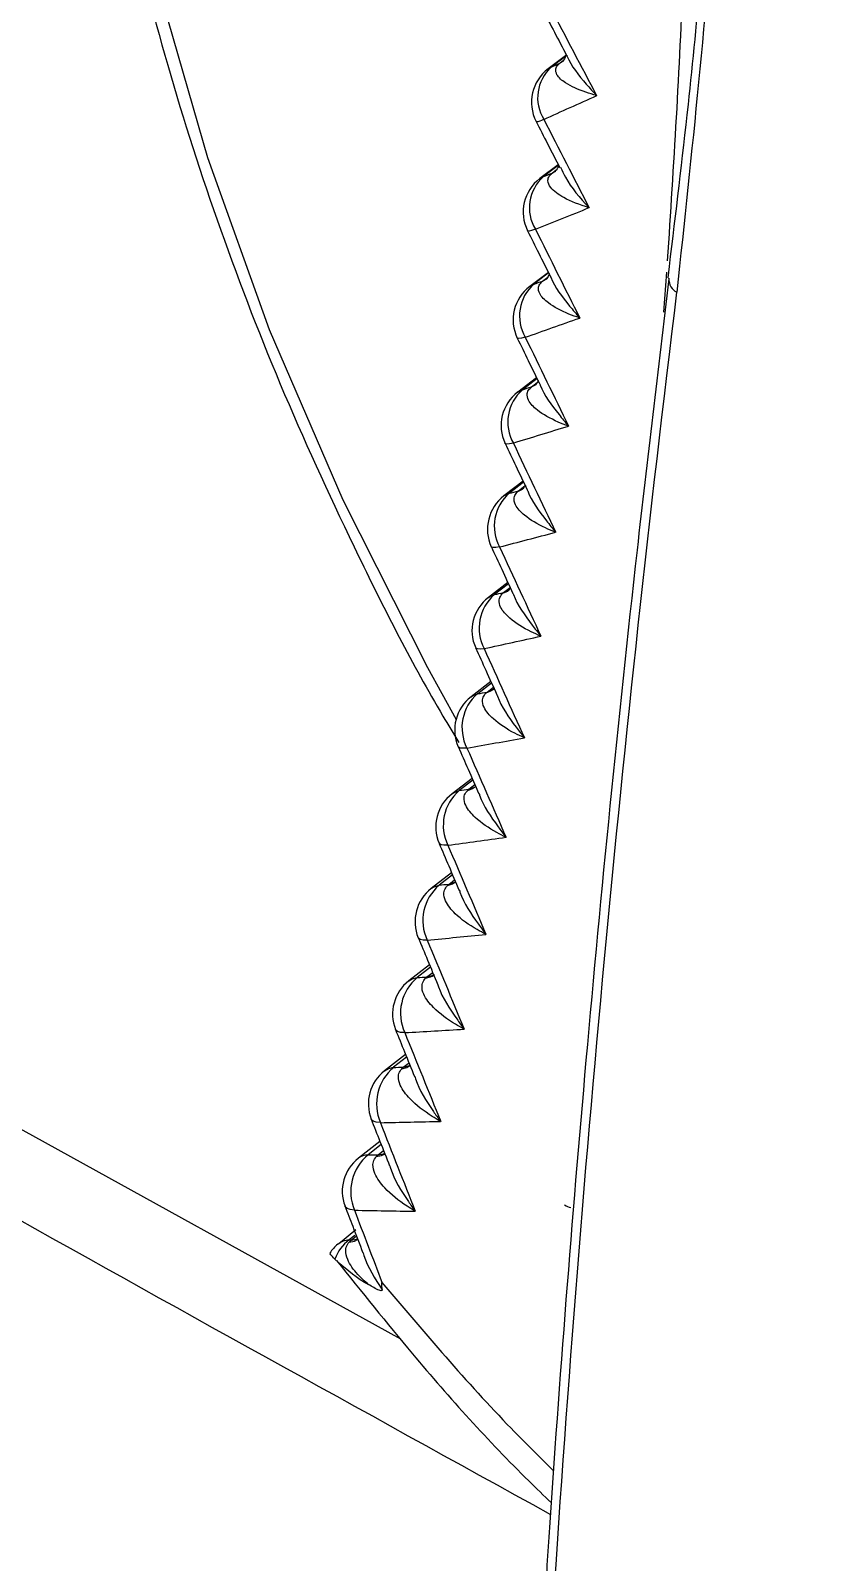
# Model space of a CAD drawing. Extents: x 14.8 to 109.8, y 1.6 to 86.6.
# Drawn here: x 72.897 to 73.458, y 3.986 to 5.085 of the extents above; entities that cross this region are included whole.
import ezdxf

# ---------------------------------------------------------------- set-up
doc = ezdxf.new("R2010")
doc.units = 0
doc.header["$MEASUREMENT"] = 0
doc.layers.add('OBJECT', color=7, linetype='CONTINUOUS')

msp = doc.modelspace()

# ---------------------------------------------------------------- linework, layer by layer
at = {"layer": 'OBJECT'}
for p, q in [((73.2812, 5.0673), (73.2689, 5.058)), ((73.2812, 5.0669), (73.271, 5.0593)), ((73.2689, 5.058), (73.271, 5.0593)), ((73.2772, 5.0621), (73.2775, 5.0623)), ((73.2775, 5.0623), (73.2797, 5.064)), ((73.2775, 5.0623), (73.2797, 5.0636)), ((73.2761, 4.9892), (73.2629, 4.9793)), ((73.2654, 4.9807), (73.2629, 4.9793)), ((73.276, 4.9887), (73.2654, 4.9807)), ((73.2717, 4.9832), (73.2747, 4.9855)), ((73.2717, 4.9832), (73.2743, 4.9847)), ((73.3556, 4.9162), (73.3547, 4.9082)), ((73.269, 4.912), (73.2556, 4.9019)), ((73.2556, 4.9019), (73.2585, 4.9035)), ((73.2692, 4.9116), (73.2585, 4.9035)), ((73.2648, 4.9057), (73.2678, 4.9074)), ((73.2648, 4.9057), (73.2649, 4.9058)), ((73.2649, 4.9058), (73.2686, 4.9085)), ((73.2649, 4.9058), (73.2679, 4.9074)), ((73.3519, 4.8834), (73.354, 4.9121)), ((73.3555, 4.9074), (73.3556, 4.908)), ((73.2606, 4.8363), (73.247, 4.826)), ((73.2609, 4.8358), (73.2504, 4.8278)), ((73.2566, 4.8295), (73.2569, 4.8298)), ((73.2569, 4.8298), (73.2619, 4.8336)), ((73.2509, 4.7621), (73.2371, 4.7516)), ((73.2512, 4.7614), (73.241, 4.7535)), ((73.2471, 4.7549), (73.2475, 4.7553)), ((73.2475, 4.7553), (73.2524, 4.759)), ((73.24, 4.6894), (73.226, 4.6787)), ((73.2404, 4.6886), (73.2303, 4.6808)), ((73.2363, 4.6818), (73.2369, 4.6823)), ((73.2369, 4.6823), (73.2416, 4.6859)), ((73.2278, 4.6184), (73.2136, 4.6075)), ((73.2282, 4.6173), (73.2183, 4.6097)), ((73.2243, 4.6103), (73.225, 4.6109)), ((73.225, 4.6109), (73.2296, 4.6144)), ((73.2299, 4.6135), (73.2294, 4.6128)), ((73.2143, 4.5489), (73.1999, 4.5378)), ((73.2149, 4.5477), (73.2051, 4.5402)), ((73.2111, 4.5403), (73.2119, 4.5411)), ((73.2119, 4.5411), (73.2163, 4.5445)), ((73.1996, 4.4812), (73.185, 4.4699)), ((73.2002, 4.4797), (73.1906, 4.4723)), ((73.1975, 4.4729), (73.2017, 4.4762)), ((73.201, 4.4737), (73.2026, 4.4749)), ((73.1966, 4.4721), (73.1975, 4.4729)), ((72.5994, 4.4581), (73.1628, 4.1467)), ((73.1837, 4.4152), (73.1688, 4.4036)), ((73.1844, 4.4135), (73.1749, 4.4061)), ((73.1818, 4.4065), (73.186, 4.4097)), ((73.1855, 4.4071), (73.1872, 4.4083)), ((73.1808, 4.4055), (73.1818, 4.4065)), ((73.1665, 4.3509), (73.1513, 4.3391)), ((73.1673, 4.3489), (73.1579, 4.3416)), ((73.1638, 4.3406), (73.1649, 4.3418)), ((73.1649, 4.3418), (73.169, 4.3449)), ((73.1481, 4.2884), (73.1327, 4.2763)), ((73.149, 4.2862), (73.1397, 4.2789)), ((73.1455, 4.2775), (73.1468, 4.2788)), ((73.1468, 4.2788), (73.1507, 4.2818)), ((73.1309, 4.2251), (73.1184, 4.2146)), ((73.1302, 4.221), (73.1261, 4.2177)), ((73.1274, 4.2176), (73.1313, 4.2206)), ((73.126, 4.2162), (73.1274, 4.2176)), ((73.1261, 4.2177), (73.1274, 4.2176))]:
    msp.add_line(p, q, dxfattribs=at)
at = {"layer": 'OBJECT', "flags": 128}
for points in [[(73.4577, 6.1538), (73.3743, 6.1483), (73.2961, 6.1301), (73.2239, 6.0994), (73.1586, 6.0566), (73.1008, 6.0022), (73.0511, 5.9367), (73.01, 5.8608), (72.978, 5.7753), (72.9555, 5.6811), (72.9426, 5.5792), (72.9395, 5.4707), (72.9463, 5.3567), (72.9628, 5.2386), (72.9889, 5.1174), (73.0243, 4.9945), (73.0686, 4.8711), (73.1214, 4.7487), (73.1822, 4.6285), (73.2028, 4.5913)], [(73.2597, 4.943), (73.257, 4.9421), (73.2552, 4.9417), (73.2542, 4.9418), (73.2541, 4.9419)], [(73.2524, 4.8655), (73.2497, 4.8648), (73.2478, 4.8645), (73.2468, 4.8647), (73.2467, 4.8648)], [(73.247, 4.826), (73.2471, 4.8261), (73.2504, 4.8278)], [(73.2569, 4.8298), (73.2602, 4.8315), (73.2603, 4.8316)], [(73.2439, 4.7895), (73.2411, 4.7889), (73.2392, 4.7887), (73.2381, 4.789), (73.238, 4.7892)], [(73.2371, 4.7516), (73.2376, 4.752), (73.241, 4.7535)], [(73.2471, 4.7549), (73.2504, 4.7565), (73.2512, 4.7571)], [(73.2475, 4.7553), (73.2509, 4.7569), (73.2514, 4.7572)], [(73.234, 4.715), (73.2313, 4.7145), (73.2293, 4.7145), (73.2282, 4.7149), (73.2281, 4.7151)], [(73.2363, 4.6818), (73.2398, 4.6833), (73.2409, 4.6842)], [(73.2369, 4.6823), (73.2403, 4.6838), (73.2412, 4.6844)], [(73.226, 4.6787), (73.2269, 4.6794), (73.2303, 4.6808)], [(73.2229, 4.642), (73.2201, 4.6417), (73.2181, 4.6418), (73.217, 4.6423), (73.2168, 4.6426)], [(73.2136, 4.6075), (73.2149, 4.6083), (73.2183, 4.6097)], [(73.2243, 4.6103), (73.2278, 4.6117), (73.2294, 4.6128)], [(73.225, 4.6109), (73.2285, 4.6122), (73.2298, 4.6131)], [(73.2106, 4.5707), (73.2077, 4.5705), (73.2057, 4.5707), (73.2045, 4.5713), (73.2043, 4.5716)], [(73.1999, 4.5378), (73.2016, 4.5389), (73.2051, 4.5402)], [(73.2111, 4.5403), (73.2146, 4.5416), (73.2166, 4.543)], [(73.2119, 4.5411), (73.2154, 4.5423), (73.2171, 4.5434)], [(73.1969, 4.5009), (73.1941, 4.5009), (73.192, 4.5012), (73.1908, 4.502), (73.1906, 4.5023)], [(73.1966, 4.4721), (73.2001, 4.4732), (73.201, 4.4737)], [(73.1975, 4.4729), (73.2011, 4.4741), (73.2024, 4.4748)], [(73.185, 4.4699), (73.187, 4.4712), (73.1906, 4.4723)], [(73.182, 4.4329), (73.1791, 4.4329), (73.177, 4.4334), (73.1758, 4.4343), (73.1756, 4.4346)], [(73.1818, 4.4065), (73.1855, 4.4075), (73.1867, 4.4081)], [(73.1688, 4.4036), (73.1713, 4.4051), (73.1749, 4.4061)], [(73.1808, 4.4055), (73.1844, 4.4065), (73.1855, 4.4071)], [(73.1659, 4.3665), (73.1629, 4.3667), (73.1608, 4.3673), (73.1595, 4.3683), (73.1593, 4.3687)], [(73.1513, 4.3391), (73.1543, 4.3407), (73.1579, 4.3416)], [(73.1638, 4.3406), (73.1674, 4.3415), (73.1697, 4.3428)], [(73.1649, 4.3418), (73.1687, 4.3426), (73.1698, 4.3431)], [(73.1485, 4.3019), (73.1455, 4.3022), (73.1433, 4.3029), (73.142, 4.304), (73.1418, 4.3045)], [(73.1455, 4.2775), (73.1492, 4.2783), (73.1518, 4.2796)], [(73.1468, 4.2788), (73.1506, 4.2796), (73.1516, 4.28)], [(73.1298, 4.239), (73.1268, 4.2395), (73.1246, 4.2403), (73.1233, 4.2416), (73.1231, 4.242)], [(73.126, 4.2162), (73.1298, 4.2169), (73.1326, 4.2182)], [(73.1274, 4.2176), (73.1313, 4.2182), (73.1321, 4.2186)]]:
    msp.add_lwpolyline(points, dxfattribs=at)
at = {"layer": 'OBJECT'}
for centre, radius, start, end in [((73.2869, 5.034), 0.03, 126.8442, 207.134), ((73.2907, 5.0374), 0.0294, 131.8549, 211.9021), ((73.2607, 5.0293), 0.00896, 266.791, 303.8584), ((73.2809, 4.9553), 0.03, 126.9677, 206.5443), ((73.2853, 4.9584), 0.0299, 131.6878, 211.0585), ((73.2787, 4.8808), 0.0304, 131.5009, 210.2265), ((73.3659, 4.907), 0.0104, 178.0199, 242.5643), ((73.2737, 4.878), 0.03, 127.0867, 205.9606), ((89.4153, 2.9111), 16.1767, 172.9456, 176.35435), ((73.2651, 4.8021), 0.03, 127.2013, 205.3823), ((73.2707, 4.8046), 0.0308, 131.2983, 209.4007), ((73.2553, 4.7277), 0.03, 127.3114, 204.8085), ((73.2615, 4.73), 0.0313, 131.0796, 208.5841), ((73.2442, 4.6549), 0.03, 127.4169, 204.2383), ((73.251, 4.6568), 0.0317, 130.8471, 207.7714), ((73.2318, 4.5837), 0.03, 127.5178, 203.671), ((73.2392, 4.5853), 0.0322, 130.6023, 206.9633), ((73.2262, 4.5153), 0.0326, 130.3457, 206.1565), ((73.2182, 4.5141), 0.03, 127.6141, 203.1056), ((73.2033, 4.4461), 0.03, 127.7058, 202.5413), ((73.2119, 4.447), 0.033, 130.078, 205.352), ((73.1872, 4.3799), 0.03, 127.7927, 201.9771), ((73.1963, 4.3804), 0.0334, 129.8033, 204.5449), ((73.1795, 4.3155), 0.0338, 129.5202, 203.7366), ((73.1698, 4.3154), 0.03, 127.875, 201.4121), ((73.1511, 4.2527), 0.03, 127.9526, 200.8454), ((73.1614, 4.2524), 0.0342, 129.2313, 202.9236), ((73.1402, 4.2665), 0.0124, 92.395, 127.5045), ((73.2873, 4.2531), 0.0122, 236.97, 259.7721), ((73.137, 4.1915), 0.03, 129.6071, 145.8282), ((73.1433, 4.1941), 0.0292, 126.063, 160.147), ((73.1267, 4.2037), 0.014, 92.5794, 128.9632)]:
    msp.add_arc(centre, radius, start, end, dxfattribs=at)
for centre, major_axis, ratio, start_param, end_param in [((84.0113, 12.9698), (-10.3341, 22.7693), 0.524318, 1.680002, 1.682872), ((83.9211, 13.0452), (16.4675, 9.593), 0.112173, 3.945643, 3.946134), ((83.937, 13.0199), (16.4829, 9.6193), 0.111308, 3.94512, 3.948126), ((83.9729, 12.9958), (-9.5995, 22.4496), 0.53602, 1.699016, 1.701955), ((83.9574, 13.0212), (16.8589, 9.3111), 0.133703, 3.95393, 3.95441), ((83.9729, 12.9958), (16.8741, 9.3378), 0.132841, 3.953352, 3.956292), ((83.937, 13.0199), (-8.8785, 22.1493), 0.547264, 1.719036, 1.722043), ((83.9962, 12.9954), (17.2782, 9.0037), 0.155105, 3.963714, 3.964183), ((84.0113, 12.9698), (17.293, 9.031), 0.154252, 3.963078, 3.965948), ((83.9035, 13.0425), (-8.1683, 21.8665), 0.558011, 1.740089, 1.743162), ((84.0379, 12.9677), (17.7287, 8.6669), 0.176261, 3.975119, 3.975575), ((84.0526, 12.942), (17.743, 8.6947), 0.175424, 3.974422, 3.977221), ((83.8722, 13.0636), (-7.4668, 21.5989), 0.568217, 1.762197, 1.765334), ((84.0827, 12.9378), (18.2139, 8.2962), 0.197032, 3.988271, 3.988716), ((84.097, 12.912), (18.2277, 8.3247), 0.196217, 3.98751, 3.990237), ((83.8429, 13.0834), (-6.772, 21.3447), 0.577836, 1.785372, 1.788571), ((84.1309, 12.9057), (18.7377, 7.8866), 0.21725, 4.003294, 4.003726), ((84.1449, 12.8798), (18.7511, 7.9159), 0.216466, 4.002468, 4.005121), ((83.8155, 13.1018), (-6.0825, 21.1018), 0.586817, 1.809616, 1.812876), ((84.1829, 12.871), (19.3046, 7.4325), 0.236719, 4.0203, 4.02072), ((84.1964, 12.845), (19.3175, 7.4625), 0.235976, 4.019408, 4.021985), ((83.7899, 13.1191), (-5.3971, 20.8684), 0.595109, 1.834917, 1.838236), ((84.239, 12.8336), (19.9192, 6.9276), 0.255215, 4.039382, 4.03979), ((84.2521, 12.8075), (19.9315, 6.9585), 0.254521, 4.038424, 4.040925), ((83.7659, 13.1353), (-4.7151, 20.6426), 0.602657, 1.861248, 1.864623), ((84.2997, 12.793), (20.5864, 6.3651), 0.272484, 4.0606, 4.060994), ((84.3124, 12.7668), (20.5983, 6.397), 0.271851, 4.059578, 4.062001), ((83.7435, 13.1504), (-4.0364, 20.4225), 0.609409, 1.888559, 1.89199), ((84.3656, 12.7489), (21.3119, 5.7381), 0.288252, 4.083963, 4.084344), ((84.3778, 12.7227), (21.3232, 5.771), 0.287688, 4.082883, 4.085227), ((83.7225, 13.1646), (-3.3611, 20.2063), 0.615311, 1.916783, 1.920267), ((84.4371, 12.7009), (22.1015, 5.0391), 0.302226, 4.109418, 4.109786), ((84.449, 12.6747), (22.1123, 5.0729), 0.301741, 4.108289, 4.110551), ((83.7028, 13.1778), (-2.69, 19.9925), 0.620314, 1.945828, 1.949363), ((84.5152, 12.6486), (22.9619, 4.2608), 0.314111, 4.136831, 4.137185), ((83.6844, 13.1903), (-2.0242, 19.7794), 0.624373, 1.975577, 1.978506), ((84.5266, 12.6224), (22.9723, 4.2956), 0.313714, 4.135663, 4.137844)]:
    msp.add_ellipse(centre, major_axis=major_axis, ratio=ratio, start_param=start_param, end_param=end_param, dxfattribs=at)
for points, knots in [([(72.9744, 5.8143), (72.9733, 5.8115), (72.9616, 5.7812), (72.9473, 5.7161), (72.9324, 5.6192), (72.9272, 5.5153), (72.9308, 5.4067), (72.9434, 5.294), (72.9647, 5.1783), (72.9945, 5.0608), (73.0326, 4.9424), (73.0784, 4.8242), (73.1323, 4.7077), (73.1747, 4.6242), (73.2009, 4.581), (73.2047, 4.5747)], [0, 0, 0, 0, 0.008764, 0.097168, 0.185838, 0.274653, 0.363522, 0.45238, 0.541204, 0.629987, 0.718731, 0.807442, 0.896129, 0.984802, 1, 1, 1, 1]), ([(73.3546, 4.9204), (73.359, 4.9888), (73.3677, 5.1256), (73.3702, 5.3426), (73.3656, 5.5672), (73.3552, 5.7232), (73.35, 5.8012)], [0, 0, 0, 0, 0.248084, 0.496167, 0.748083, 1, 1, 1, 1]), ([(73.4018, 5.5194), (73.399, 5.4123), (73.3934, 5.1975), (73.3719, 4.9979), (73.3611, 4.8978)], [0, 0, 0, 0, 0.498133, 1, 1, 1, 1]), ([(73.3847, 5.2249), (73.3846, 5.2243), (73.3816, 5.1582), (73.3724, 5.0544), (73.3603, 4.9548), (73.3556, 4.9162)], [0, 0, 0, 0, 0.005855, 0.614949, 1, 1, 1, 1]), ([(73.265, 5.1002), (73.2678, 5.0949), (73.2735, 5.0841), (73.2792, 5.0733), (73.2821, 5.0677)], [0, 0, 0, 0, 0.489579, 1, 1, 1, 1]), ([(73.2814, 5.0693), (73.2816, 5.0686), (73.282, 5.0671), (73.2789, 5.0631), (73.2795, 5.0635), (73.2796, 5.0635)], [0, 0, 0, 0, 0.501564, 0.954986, 1, 1, 1, 1]), ([(73.2822, 5.0678), (73.2823, 5.0675), (73.2851, 5.0603), (73.2931, 5.0507), (73.301, 5.0416), (73.3036, 5.039), (73.3036, 5.0389)], [0, 0, 0, 0, 0.022708, 0.700982, 0.99211, 1, 1, 1, 1]), ([(73.3036, 5.0389), (73.3036, 5.0389), (73.3009, 5.0396), (73.2925, 5.0422), (73.282, 5.0469), (73.2751, 5.0528), (73.274, 5.057), (73.2749, 5.0599), (73.2763, 5.0612), (73.2772, 5.0621)], [0, 0, 0, 0, 0.004084, 0.154781, 0.505874, 0.741746, 0.879724, 0.922959, 1, 1, 1, 1]), ([(73.2602, 5.0204), (73.2629, 5.015), (73.2686, 5.0039), (73.2743, 4.9929), (73.2773, 4.9871)], [0, 0, 0, 0, 0.479819, 1, 1, 1, 1]), ([(73.2982, 4.9584), (73.2982, 4.9584), (73.2914, 4.9604), (73.2806, 4.9647), (73.271, 4.9715), (73.2686, 4.9764), (73.2688, 4.9795), (73.2696, 4.9814), (73.2712, 4.9828), (73.2717, 4.9832)], [0, 0, 0, 0, 0.004081, 0.38934, 0.682236, 0.846571, 0.871124, 0.96403, 1, 1, 1, 1]), ([(73.2761, 4.9896), (73.2763, 4.989), (73.2767, 4.988), (73.2737, 4.9843), (73.2743, 4.9847), (73.2743, 4.9847)], [0, 0, 0, 0, 0.513574, 0.973271, 1, 1, 1, 1]), ([(73.2778, 4.9874), (73.2789, 4.985), (73.2835, 4.9748), (73.2917, 4.9654), (73.2982, 4.9585), (73.2982, 4.9584)], [0, 0, 0, 0, 0.232755, 0.991957, 1, 1, 1, 1]), ([(73.2541, 4.9419), (73.2567, 4.9365), (73.2622, 4.9256), (73.2677, 4.9146), (73.2706, 4.9089)], [0, 0, 0, 0, 0.486026, 1, 1, 1, 1]), ([(73.2915, 4.8793), (73.2915, 4.8793), (73.2887, 4.8802), (73.2803, 4.8833), (73.2697, 4.8889), (73.2627, 4.8956), (73.2616, 4.9003), (73.2625, 4.9033), (73.2639, 4.9048), (73.2648, 4.9057)], [0, 0, 0, 0, 0.004084, 0.154786, 0.505888, 0.741757, 0.879728, 0.922967, 1, 1, 1, 1]), ([(73.3555, 4.9074), (73.3477, 4.8424), (73.3252, 4.6541), (73.2953, 4.3524), (73.2754, 4.0998), (73.267, 3.9689), (73.2659, 3.9512)], [0, 0, 0, 0, 0.200706, 0.582076, 0.943389, 1, 1, 1, 1]), ([(73.2695, 4.9112), (73.2696, 4.9109), (73.2698, 4.9103), (73.2676, 4.9072), (73.268, 4.9075), (73.2681, 4.9076)], [0, 0, 0, 0, 0.476986, 0.915541, 1, 1, 1, 1]), ([(73.2706, 4.909), (73.2707, 4.9088), (73.2734, 4.9014), (73.2812, 4.8915), (73.2889, 4.8822), (73.2915, 4.8794), (73.2915, 4.8793)], [0, 0, 0, 0, 0.013807, 0.698255, 0.992038, 1, 1, 1, 1]), ([(73.2467, 4.8648), (73.2493, 4.8595), (73.2547, 4.8484), (73.2601, 4.8374), (73.2629, 4.8317)], [0, 0, 0, 0, 0.483973, 1, 1, 1, 1]), ([(73.2835, 4.8017), (73.2835, 4.8017), (73.2809, 4.8026), (73.2724, 4.806), (73.2618, 4.8119), (73.2547, 4.8191), (73.2535, 4.8239), (73.2543, 4.8271), (73.2557, 4.8286), (73.2566, 4.8295)], [0, 0, 0, 0, 0.0040909, 0.1488803, 0.5022077, 0.7400487, 0.8789507, 0.9222453, 1, 1, 1, 1]), ([(73.2616, 4.8345), (73.2617, 4.8343), (73.2619, 4.834), (73.2598, 4.8313), (73.2603, 4.8316), (73.2603, 4.8316)], [0, 0, 0, 0, 0.4696221, 0.9374174, 1, 1, 1, 1]), ([(73.2629, 4.8317), (73.263, 4.8315), (73.2657, 4.8239), (73.2735, 4.8139), (73.2811, 4.8045), (73.2835, 4.8017), (73.2835, 4.8017)], [0, 0, 0, 0, 0.017757, 0.708824, 0.992002, 1, 1, 1, 1]), ([(73.238, 4.7892), (73.2405, 4.7839), (73.2458, 4.7727), (73.2511, 4.7616), (73.2539, 4.7559)], [0, 0, 0, 0, 0.482119, 1, 1, 1, 1]), ([(73.2525, 4.7594), (73.2525, 4.7593), (73.2527, 4.7592), (73.2507, 4.7568), (73.2513, 4.7571), (73.2513, 4.7572)], [0, 0, 0, 0, 0.46115, 0.962283, 1, 1, 1, 1]), ([(73.2742, 4.7256), (73.2742, 4.7256), (73.2717, 4.7266), (73.2632, 4.7301), (73.2526, 4.7364), (73.2454, 4.744), (73.2441, 4.7491), (73.2449, 4.7524), (73.2462, 4.7539), (73.2471, 4.7549)], [0, 0, 0, 0, 0.004096, 0.143274, 0.498694, 0.73841, 0.878199, 0.92155, 1, 1, 1, 1]), ([(73.2539, 4.7559), (73.254, 4.7557), (73.2568, 4.7479), (73.2644, 4.7378), (73.2719, 4.7283), (73.2742, 4.7256), (73.2742, 4.7256)], [0, 0, 0, 0, 0.021775, 0.718963, 0.991964, 1, 1, 1, 1]), ([(73.2281, 4.7151), (73.2305, 4.7098), (73.2357, 4.6986), (73.2409, 4.6874), (73.2436, 4.6816)], [0, 0, 0, 0, 0.480458, 1, 1, 1, 1]), ([(73.2418, 4.6855), (73.2411, 4.6846), (73.2403, 4.6838), (73.241, 4.6842), (73.241, 4.6842)], [0, 0, 0, 0, 0.98294, 1, 1, 1, 1]), ([(73.2637, 4.651), (73.2636, 4.651), (73.2612, 4.652), (73.2528, 4.6558), (73.2421, 4.6624), (73.2347, 4.6705), (73.2334, 4.6758), (73.2341, 4.6792), (73.2355, 4.6808), (73.2363, 4.6818)], [0, 0, 0, 0, 0.004106, 0.137995, 0.49536, 0.736843, 0.877483, 0.920874, 1, 1, 1, 1]), ([(73.2436, 4.6817), (73.2437, 4.6814), (73.2465, 4.6734), (73.2541, 4.6632), (73.2614, 4.6537), (73.2636, 4.6511), (73.2637, 4.651)], [0, 0, 0, 0, 0.025839, 0.728629, 0.991926, 1, 1, 1, 1]), ([(73.2168, 4.6426), (73.2193, 4.6372), (73.2243, 4.626), (73.2294, 4.6148), (73.232, 4.609)], [0, 0, 0, 0, 0.478985, 1, 1, 1, 1]), ([(73.2518, 4.578), (73.2517, 4.578), (73.2494, 4.5791), (73.241, 4.5831), (73.2303, 4.5901), (73.2229, 4.5985), (73.2214, 4.6041), (73.2222, 4.6076), (73.2235, 4.6092), (73.2243, 4.6103)], [0, 0, 0, 0, 0.004107, 0.133046, 0.492208, 0.735354, 0.876797, 0.920227, 1, 1, 1, 1]), ([(73.2321, 4.609), (73.2322, 4.6087), (73.235, 4.6005), (73.2424, 4.5902), (73.2497, 4.5806), (73.2517, 4.5781), (73.2518, 4.578)], [0, 0, 0, 0, 0.029934, 0.737793, 0.9919, 1, 1, 1, 1]), ([(73.2043, 4.5716), (73.2067, 4.5663), (73.2116, 4.555), (73.2166, 4.5438), (73.2192, 4.5379)], [0, 0, 0, 0, 0.477704, 1, 1, 1, 1]), ([(73.2387, 4.5067), (73.2386, 4.5067), (73.2363, 4.5078), (73.228, 4.512), (73.2173, 4.5193), (73.2097, 4.5282), (73.2082, 4.5339), (73.2089, 4.5376), (73.2102, 4.5393), (73.2111, 4.5403)], [0, 0, 0, 0, 0.004115, 0.128458, 0.489261, 0.73395, 0.876149, 0.919616, 1, 1, 1, 1]), ([(73.2193, 4.538), (73.2194, 4.5376), (73.2221, 4.5292), (73.2295, 4.5189), (73.2366, 4.5092), (73.2386, 4.5067), (73.2387, 4.5067)], [0, 0, 0, 0, 0.034024, 0.746393, 0.991877, 1, 1, 1, 1]), ([(73.1906, 4.5023), (73.1929, 4.4969), (73.1977, 4.4857), (73.2025, 4.4744), (73.205, 4.4685)], [0, 0, 0, 0, 0.4766187, 1, 1, 1, 1]), ([(73.2243, 4.437), (73.2242, 4.437), (73.222, 4.4381), (73.2137, 4.4426), (73.2029, 4.4502), (73.1953, 4.4595), (73.1938, 4.4655), (73.1944, 4.4693), (73.1957, 4.471), (73.1966, 4.4721)], [0, 0, 0, 0, 0.00412, 0.1242377, 0.4865261, 0.7326374, 0.8755413, 0.9190337, 1, 1, 1, 1]), ([(73.2051, 4.4686), (73.2053, 4.4682), (73.208, 4.4596), (73.2153, 4.4492), (73.2223, 4.4395), (73.2242, 4.4371), (73.2243, 4.437)], [0, 0, 0, 0, 0.0381, 0.75439, 0.991852, 1, 1, 1, 1]), ([(73.1756, 4.4346), (73.1778, 4.4293), (73.1825, 4.418), (73.1872, 4.4068), (73.1896, 4.4009)], [0, 0, 0, 0, 0.475732, 1, 1, 1, 1]), ([(73.2086, 4.369), (73.2085, 4.369), (73.2064, 4.3702), (73.1981, 4.3748), (73.1874, 4.3828), (73.1796, 4.3925), (73.178, 4.3987), (73.1787, 4.4026), (73.1799, 4.4044), (73.1808, 4.4055)], [0, 0, 0, 0, 0.004127, 0.120396, 0.484019, 0.731426, 0.87498, 0.918499, 1, 1, 1, 1]), ([(73.1898, 4.4009), (73.1899, 4.4004), (73.1926, 4.3918), (73.1998, 4.3812), (73.2067, 4.3715), (73.2085, 4.3691), (73.2086, 4.369)], [0, 0, 0, 0, 0.042138, 0.761754, 0.991836, 1, 1, 1, 1]), ([(72.6464, 4.3694), (72.7183, 4.3286), (72.9247, 4.2116), (73.1341, 4.0961), (73.2706, 4.0208)], [0, 0, 0, 0, 0.348437, 1, 1, 1, 1]), ([(73.1593, 4.3687), (73.1615, 4.3633), (73.166, 4.3521), (73.1706, 4.3408), (73.173, 4.3349)], [0, 0, 0, 0, 0.475037, 1, 1, 1, 1]), ([(73.1917, 4.3028), (73.1916, 4.3028), (73.1895, 4.304), (73.1813, 4.3089), (73.1705, 4.3172), (73.1627, 4.3272), (73.1611, 4.3336), (73.1617, 4.3377), (73.1629, 4.3395), (73.1638, 4.3406)], [0, 0, 0, 0, 0.004133, 0.116951, 0.481743, 0.730316, 0.874464, 0.918004, 1, 1, 1, 1]), ([(73.1731, 4.335), (73.1733, 4.3345), (73.176, 4.3256), (73.183, 4.315), (73.1898, 4.3052), (73.1916, 4.3029), (73.1917, 4.3028)], [0, 0, 0, 0, 0.046124, 0.768449, 0.991817, 1, 1, 1, 1]), ([(73.1418, 4.3045), (73.1439, 4.2991), (73.1483, 4.2879), (73.1528, 4.2767), (73.1551, 4.2708)], [0, 0, 0, 0, 0.474551, 1, 1, 1, 1]), ([(73.1735, 4.2383), (73.1734, 4.2384), (73.1714, 4.2396), (73.1632, 4.2446), (73.1524, 4.2533), (73.1445, 4.2637), (73.1429, 4.2703), (73.1434, 4.2745), (73.1447, 4.2763), (73.1455, 4.2775)], [0, 0, 0, 0, 0.004136, 0.113907, 0.479708, 0.729316, 0.873998, 0.917557, 1, 1, 1, 1]), ([(73.1552, 4.2708), (73.1554, 4.2703), (73.158, 4.2613), (73.165, 4.2505), (73.1717, 4.2407), (73.1734, 4.2384), (73.1735, 4.2383)], [0, 0, 0, 0, 0.05004, 0.774454, 0.991808, 1, 1, 1, 1]), ([(73.1231, 4.242), (73.1249, 4.2372), (73.1292, 4.226), (73.1335, 4.2148), (73.1359, 4.2084)], [0, 0, 0, 0, 0.428654, 1, 1, 1, 1]), ([(73.1399, 4.1858), (73.1372, 4.1881), (73.1311, 4.1937), (73.1251, 4.202), (73.1232, 4.2095), (73.1242, 4.2138), (73.1256, 4.2156), (73.126, 4.2162)], [0, 0, 0, 0, 0.264691, 0.617446, 0.821855, 0.943687, 1, 1, 1, 1]), ([(73.1158, 4.204), (73.1146, 4.2052), (73.1123, 4.2075), (73.1124, 4.2079), (73.1124, 4.2081)], [0, 0, 0, 0, 0.5510583, 1, 1, 1, 1]), ([(73.1158, 4.204), (73.1223, 4.1983), (73.1296, 4.192), (73.1389, 4.1863), (73.1399, 4.1858)], [0, 0, 0, 0, 0.897296, 1, 1, 1, 1]), ([(73.1169, 4.2031), (73.135, 4.1806), (73.1792, 4.1253), (73.2313, 4.0674), (73.2658, 4.0343), (73.2712, 4.029)], [0, 0, 0, 0, 0.36608, 0.899373, 1, 1, 1, 1]), ([(73.1361, 4.2085), (73.1363, 4.2079), (73.1389, 4.1985), (73.1445, 4.19), (73.1497, 4.182)], [0, 0, 0, 0, 0.0674352, 1, 1, 1, 1]), ([(73.1497, 4.182), (73.1497, 4.1819), (73.1497, 4.1816), (73.1495, 4.1814), (73.1488, 4.1812), (73.1455, 4.1823), (73.1424, 4.1842), (73.1399, 4.1858)], [0, 0, 0, 0, 0.032917, 0.065885, 0.115733, 0.266196, 1, 1, 1, 1]), ([(73.1497, 4.182), (73.1496, 4.1836), (73.1496, 4.1853), (73.1496, 4.1871), (73.1496, 4.1873)], [0, 0, 0, 0, 0.908976, 1, 1, 1, 1]), ([(73.1496, 4.1873), (73.18, 4.1513), (73.2201, 4.104), (73.2627, 4.062), (73.273, 4.0519)], [0, 0, 0, 0, 0.758839, 1, 1, 1, 1])]:
    msp.add_open_spline(points, degree=3, knots=knots, dxfattribs=at)

doc.saveas('drawing.dxf')
